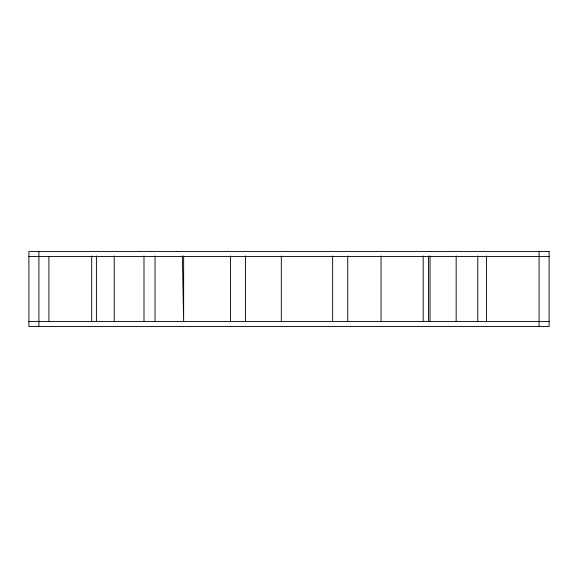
<?xml version="1.0" encoding="UTF-8"?>
<svg xmlns="http://www.w3.org/2000/svg" width="578" height="578" viewBox="0 0 578 578"><rect width="100%" height="100%" fill="white"/><g stroke="black" fill="none" stroke-linecap="round" stroke-linejoin="round"><path stroke-width="0.87" d="M28.9 256.488L549.1 256.488M28.9 321.512L549.1 321.512M182.388 255.975L183.645 321.512L183.645 255.975M539.093 251.488L539.093 326.512M486.517 255.975L486.517 321.512M477.775 255.975L477.775 321.512M456.165 255.975L456.165 321.512M430.025 255.975L430.025 321.512M428.435 255.975L428.435 321.512M423.175 255.975L423.175 321.512M381.054 255.975L381.054 321.512M347.739 255.975L347.739 321.512M332.661 255.975L332.661 321.512M281.305 255.975L281.305 321.512M245.556 255.975L245.556 321.512M230.478 255.975L230.478 321.512M155.034 255.975L155.034 321.512M143.994 255.975L143.994 321.512M114.242 255.975L114.242 321.512M96.403 255.975L96.403 321.512M91.7 255.975L91.7 321.512M48.906 256.488L48.906 321.512M38.907 251.488L38.907 326.512M549.1 251.488L28.9 251.488L28.9 326.512L549.1 326.512L549.1 251.488"/></g></svg>
